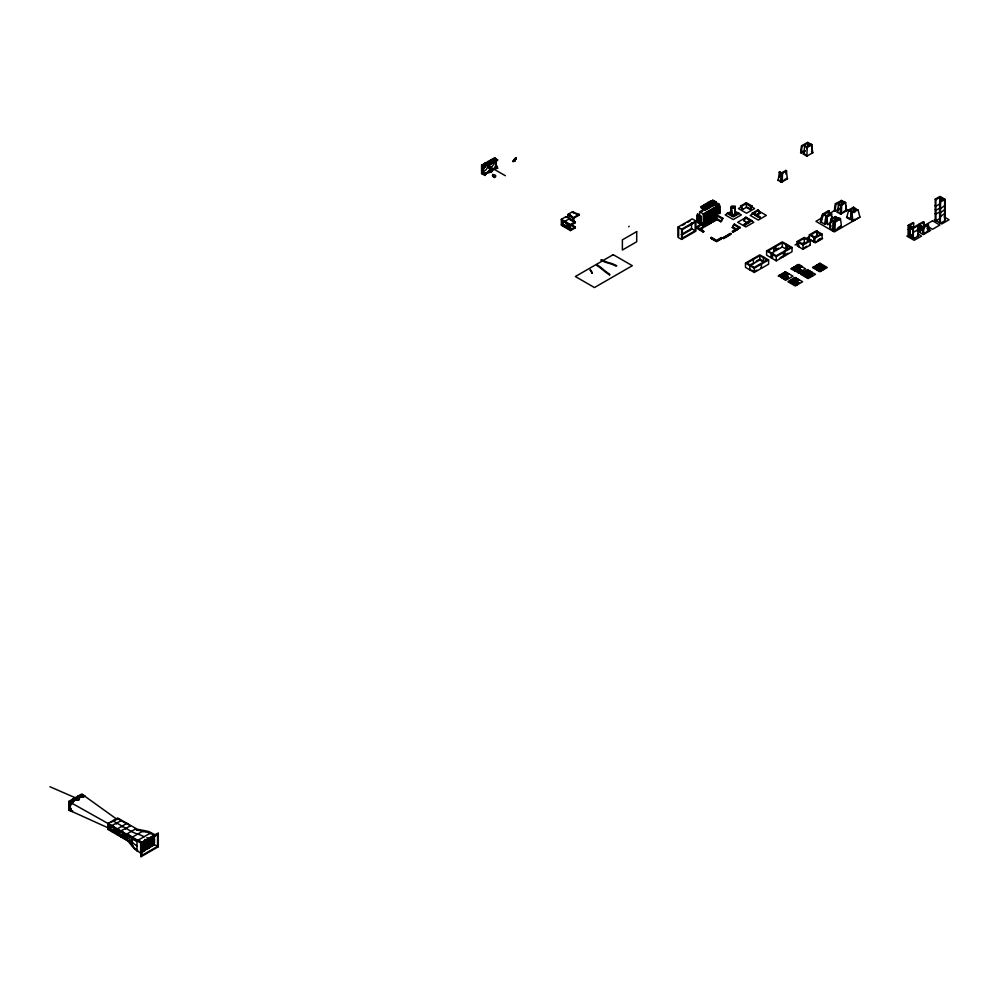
<?xml version="1.0" encoding="UTF-8"?>
<svg xmlns="http://www.w3.org/2000/svg" width="999" height="999" viewBox="0 0 999 999"><rect width="100%" height="100%" fill="white"/><g stroke="black" fill="none" stroke-linecap="round" stroke-linejoin="round"><path stroke-width="1.5" d="M108.566 824.312L108.804 823.663M117.745 829.607L118.119 828.97M121.204 831.393L121.091 830.731M495.367 161.388L495.367 164.623M565.222 221.865L566.071 221.503L565.109 221.204M572.914 220.292L573.826 221.353L573.826 218.169L579.058 215.147L579.058 214.31A40.672 23.489 60 0 1 572.627 211.651L567.857 214.41L567.857 217.382A25.637 14.81 0 0 1 571.653 220.192L571.603 220.167M570.916 225.15L572.015 224.088M572.627 212.5L572.627 211.651M573.089 221.778L573.039 217.67L573.826 218.169M570.154 214.872L573.513 217.819M628.721 226.81L629.17 226.261M141.396 843.156C142.745 841.008 140.659 852.159 141.758 855.469L157.542 846.353L157.542 834.49A10.415 8.504 -60 0 1 154.246 835.988L141.396 843.381L141.721 842.744M778.296 276.174L785.639 271.928L792.981 276.174L785.639 280.407C776.885 273.788 776.136 275.811 783.353 277.272M781.805 174.738L781.805 174.076M807.142 148.839L806.855 156.156L803.358 154.146A25.637 14.81 -60 0 0 804.557 146.041L805.294 145.617L807.142 147.315M487.562 166.246C488.886 170.841 496.803 170.042 497.002 167.208C495.242 159.84 496.74 170.367 490.871 170.492M781.78 176.998L781.78 173.614L779.22 172.128A25.637 14.81 -60 0 1 778.021 180.232L781.505 182.243L787.474 178.809A40.672 23.489 60 0 1 786.563 170.854L785.826 170.429L781.78 172.765L779.22 172.128M840.933 208.903L840.933 205.507L838.361 204.033A25.637 14.81 -60 0 1 837.174 212.138L840.659 214.148L846.628 210.702A40.672 23.489 60 0 1 845.703 202.76L844.967 202.335L840.933 204.67L838.361 204.033M116.059 823.601L116.433 822.826M483.004 170.954L484.665 166.259L482.929 170.217L483.628 172.877L485.989 173.264L485.089 175.412L481.593 173.726L481.593 165.247L494.455 157.83L496.278 158.891L495.741 161.938M485.989 164.897C482.08 170.829 488.299 160.876 490.184 164.273C490.646 163.324 488.861 165.472 489.735 168.506M834.777 216.883L834.764 219.218M837.424 220.217A25.637 14.81 -60 0 1 837.349 218.369L835.514 217.307L835.526 220.742M835.501 217.07L838.074 217.944A25.637 14.81 -60 0 0 838.111 219.181M781.555 181.319L781.792 176.299M840.933 208.054L840.821 211.8M840.858 211.089L840.659 214.148M496.053 161.651L495.879 163.973L496.853 160.24L494.63 160.227L497.602 159.99L495.367 158.366L482.517 165.784L481.593 165.247L483.429 166.309L496.278 158.891M495.741 162.825L496.178 160.914A3.896 2.248 -60 0 0 495.791 160.539M781.618 179.857L781.668 179.096M840.771 212.6L841.395 213.724M853.758 211.763L853.758 211.763A40.672 23.489 60 0 0 854.207 207.63L853.471 207.205L848.7 209.952L846.915 216.895M850.137 210.577L854.207 207.63M489.747 168.519C491.67 172.015 479.795 174.588 491.458 171.853L493.394 169.043L492.769 169.393M513.136 161.513L514.947 160.477C514.597 157.255 517.882 156.768 514.947 160.477L513.111 161.576L515.059 158.529M782.242 181.818L782.517 173.189M841.458 212.924L841.67 205.082M781.505 182.243L781.568 181.468M834.402 222.889L834.19 230.744L841.345 226.598A52.885 30.569 59.9 0 0 840.421 218.656L839.684 218.232L834.465 221.254L831.605 219.68A27.585 15.909 -60.1 0 0 831.068 222.452M835.201 221.678L834.927 230.319M826.448 217.145A27.585 15.909 -60.1 0 0 825.599 223.851L824.874 224.275L820.466 221.741L821.116 217.969L822.577 214.161L828.533 210.714L829.257 211.139A52.885 30.569 59.9 0 0 828.833 213.336M834.402 222.877L840.421 218.656M70.692 804.432C70.617 803.508 69.455 809.165 71.516 810.676M489.96 164.585L487.562 165.859M113.936 820.666L116.833 819.242L82.517 794.555L69.668 801.972L69.668 810.451L108.766 828.146L112.8 825.811M561.713 219.88L561.987 219.405M568.256 215.147L568.194 215.185A22.627 4.071 20.6 0 1 573.339 218.669M568.394 214.71L573.039 217.894L579.058 214.31M838.685 208.229A25.637 14.81 -60 0 1 838.423 209.615L838.548 209.528M921.528 228.908L922.414 228.222M116.346 823.513L117.033 823.114M117.208 823.351L116.346 823.738M786.138 174.251L786.088 174.301A40.672 23.489 60 0 1 785.826 170.429M923.576 226.773L923.613 223.501M927.621 231.144L928.108 230.544M936.063 214.248L935.039 213.661M939.884 203.621L940.521 203.933M939.897 211.538L940.496 211.913M940.459 208.616L944.629 205.644M940.471 207.979L935.963 210.177L935.226 209.753M940.459 217.582L940.359 197.54M513.161 161.463L514.947 160.477L515.222 158.391M70.929 809.602L70.654 808.915L68.744 809.927L68.744 801.448L81.606 794.03L83.429 795.092L83.429 797.227L83.379 795.179L70.579 802.509L68.744 801.448M483.878 173.614L485.089 175.412M821.315 220.067L821.678 218.182M494.642 160.227L492.12 161.426L490.771 163.848L489.248 164.186L490.696 163.099L490.609 163.936L489.011 164.073M483.916 173.676L484.365 174.475L484.665 173.426L484.453 174.6L484.94 173.451L484.64 174.862L485.089 173.451L484.727 174.987L485.239 173.439L484.827 175.1L485.389 173.426L484.915 175.225L485.689 173.351L485.052 175.374L485.851 173.302L485.427 174.55M490.322 170.067L489.248 170.205L490.534 170.479L490.696 169.618L490.609 170.629L490.871 169.668L490.696 170.754L488.848 170.841L490.609 170.629L490.422 169.468L490.534 170.479L489.011 170.592C492.844 170.504 490.846 173.439 487.437 172.39L489.635 172.128M484.128 167.582L484.665 166.259M490.959 162.725L490.696 163.886L488.623 163.973L490.946 163.774L491.096 162.55L490.771 163.848L488.848 164.011L490.609 163.936L490.871 162.849L490.696 163.886L488.761 163.986L491.308 163.686L491.958 161.576L491.358 163.686L487.437 164.086M513.224 161.314L514.947 160.477L515.372 158.242M488.349 163.948L490.946 163.774L491.221 162.362L490.859 163.811L488.486 163.948L491.033 163.749L491.658 161.875L491.208 163.699L487.749 163.998L491.358 163.686C495.841 161.264 488.411 158.217 492.744 160.939M568.044 225.424L569.08 225.786M484.94 165.909L484.64 167.32L485.851 165.01L485.427 166.284M491.208 163.699L487.912 163.973L491.308 163.686L491.808 161.713L491.308 163.686L488.049 163.961L491.121 163.724L491.371 162.2L490.946 163.774M491.033 171.291L491.371 169.743L490.946 171.154L488.349 171.491L491.033 171.291L491.508 169.743L491.121 171.416L488.199 171.653L491.121 171.416L491.658 169.73L491.208 171.541L487.912 171.965L491.308 171.666L491.958 169.68L491.358 171.741L487.599 172.253L491.433 171.828L492.27 169.593L491.858 170.841M804.757 150.936A25.637 14.81 -60 0 1 804.607 151.623L803.358 154.146M838.261 210.314L838.461 209.565M491.121 163.724L491.508 162.025L491.033 163.749L488.199 163.936M495.816 163.636L496.278 167.37L497.627 168.182L493.868 168.681L496.053 168.419M488.986 166.433C490.084 168.094 489.635 170.317 490.309 170.03M513.311 161.101L514.947 160.477L515.534 158.104M78.659 798.226L78.359 799.899L75.2 800.149L78.459 799.887L78.958 797.914L80.857 796.628L84.778 796.191L81.169 796.528M846.902 216.908L846.59 217.532L850.074 219.543L851.323 217.02A25.637 14.81 -60 0 0 851.697 214.96M74.9 800.199L78.459 799.887L79.108 797.764L78.459 799.887L74.463 800.324L72.24 801.935M78.272 799.924L78.809 798.076L78.359 799.899L74.75 800.236M513.399 160.901L514.947 160.477L515.684 157.979M112.837 821.69L112.949 820.816L131.306 831.405A40.672 23.489 60 0 0 137.725 834.065A52.885 30.532 60 0 1 144.143 836.712M911.762 229.083L912 229.42M79.895 797.14L78.059 796.078L80.207 796.952L78.609 799.862L79.271 797.627L78.509 799.874L75.35 800.137M491.433 171.828L492.12 169.643L491.358 171.741L487.749 172.115L491.308 171.666L491.808 169.718L491.208 171.541L488.049 171.816M495.879 163.973L495.816 163.674M72.577 802.484L73.002 801.198L71.978 803.458L73.789 800.661L71.666 799.762L74.126 800.461L73.501 800.823M79.008 798.775L79.421 797.489L78.584 799.874M491.858 162.575L492.27 161.301L491.433 163.674L487.599 164.036M822.239 216.271L822.714 215.022M494.58 177.472C498.751 175.1 490.659 173.089 492.757 176.411L494.58 177.472L493.194 175.362A5.332 3.084 60 0 1 492.757 174.251M141.309 844.967C141.408 845.841 142.557 845.079 141.309 846.278M142.058 845.416L142.557 843.755M141.97 844.58L143.207 843.381M141.396 848.875L142.22 847.239M141.309 847.602L142.295 847.052L141.646 848.064M142.994 844.48L142.382 845.004M142.382 847.639L141.309 850.236M141.97 847.214L143.219 846.016M141.646 846.752L143.619 844.292M143.694 843.755L142.957 844.667L144.268 843.281M141.396 851.061L141.97 849.849M142.058 849.812L141.721 851.535M142.295 848.913L143.219 847.327M142.957 845.991L144.031 845.591L143.282 846.465M142.382 850.274L142.707 848.95M142.295 847.689L144.281 845.916M144.605 843.069L145.842 842.194M143.332 848.9L142.295 850.324M142.957 848.626L144.343 847.339M143.357 847.589L145.355 845.266L146.653 841.395M144.343 845.042L144.967 844.654M144.93 843.531L146.179 842.319M145.679 843.106C147.04 838.923 147.053 846.29 143.981 846.915M143.619 848.925L144.281 848.551M146.578 841.82L147.64 840.159M146.903 841.757L147.652 841.52L146.653 843.044M145.017 846.116L144.68 847.801M144.281 847.864L145.267 847.314M145.916 844.842L146.503 844.118M146.578 844.455L147.165 843.73M147.652 841.957L147.24 842.856M144.356 849.974L145.355 850.099L145.854 848.788M144.93 848.8L147.49 845.516M146.503 845.766L147.278 843.98L148.152 844.155M148.589 840.584L147.565 841.37M145.679 849.687L146.329 848.825M146.254 847.939L147.24 847.489M148.476 841.995L149.301 841.233L148.626 841.907M145.267 849.275L146.503 848.064M148.314 844.217L149.613 842.969M154.408 839.884L150.524 837.786L150.787 838.685L149.213 840.396L150.2 839.859M146.341 849.312L148.926 845.004M147.902 843.793L151.111 838.81M147.165 846.365L147.328 848.963L149.625 845.616M150.462 840.858L151.773 838.436M145.205 847.14L147.989 848.576L149.288 846.453M149.575 843.306L151.186 842.582M149.55 843.506L150.574 842.082L150.787 843.618M150.861 840.109L153.259 837.637L152.51 838.498M149.301 846.94C151.336 844.942 151.199 848.738 147.84 845.616M149.638 846.091L150.624 844.867M150.861 841.433C150.812 842.194 152.335 841.682 150.861 842.744M151.523 840.946L151.923 840.009M149.301 847.814C152.472 842.719 148.177 850.037 148.814 847.389M151.611 842.319L150.936 843.868M152.547 838.311L153.584 838.099L152.597 839.335M152.11 841.882L152.547 840.946M152.248 840.471L153.172 840.122M153.496 837.949L154.57 836.875L153.571 837.075M151.274 846.677C152.922 846.702 152.76 841.608 154.083 839.085M151.885 845.279L151.448 845.866M154.158 840.209L153.209 841.583L153.534 841.033M152.51 843.768L154.408 842.519M152.51 845.092L154.408 843.843M697.577 214.198C696.103 215.197 701.598 217.919 700.911 216.109M700.848 217.682L697.177 215.559L697.564 214.96M700.848 218.456L697.177 216.333L697.564 215.734M700.848 219.231L697.177 217.108L697.564 216.496M697.265 218.619C705.731 222.29 697.265 219.48 697.364 216.995M701.473 208.479L701.922 207.917M700.911 221.328L697.177 218.656L697.364 217.77M702.309 206.194L707.742 208.341L703.084 205.744L703.658 205.045L707.329 207.168L706.568 207.505M701.061 221.716L697.177 219.43L697.364 218.544M700.761 222.964C701.897 221.079 696.353 221.366 697.364 219.318M701.048 223.764L697.177 220.979L697.364 220.092M697.364 221.641C702.472 226.623 701.86 224.325 697.364 220.866M703.796 207.13L704.058 206.219L704.058 206.968M702.309 211.438L702.896 210.739M704.832 206.518L704.819 205.782M697.564 215.06L701.048 216.808L697.427 214.098M705.794 205.582L706.568 205.132M705.007 208.516L704.245 208.841M697.564 218.144L700.761 220.042L700.911 219.181M704.819 210.389L705.406 209.678L705.269 210.327M700.761 220.816L701.048 219.892M706.168 207.842L705.594 208.541L702.047 206.356M712.399 205.644C713.461 209.241 701.098 197.078 713.149 205.22M700.761 221.591L701.048 220.667M700.848 222.327L701.048 221.441M700.561 224.363L701.335 224.013M704.258 215.235L704.969 213.749M713.411 205.02C715.359 208.391 702.834 197.59 713.149 203.808L712.387 204.146M703.958 215.884L704.108 214.261M709.327 202.148C710.764 201.149 716.295 206.131 714.273 204.52M703.958 217.258L704.22 215.597L703.958 216.658M704.382 216.021L704.832 215.285M707.292 208.554L707.342 209.315L707.592 208.379M705.594 225.312L701.723 223.689L702.497 223.339M704.682 215.846L703.958 218.194M704.382 215.846L704.682 215.072M704.969 214.523L706.131 213.074M708.491 206.493L707.916 207.193L704.382 205.007M710.451 201.486L715.471 203.871M704.969 215.297L705.406 214.285M710.639 201.111L709.877 201.448L714.722 204.308M704.382 217.57L704.682 216.621M704.382 218.931L705.007 219.143C703.446 221.478 704.782 216.034 703.958 218.968M703.958 217.432L705.007 216.833L704.382 216.621M704.969 216.071L707.292 212.412M707.167 213.162L706.181 214.61M708.903 207.667C707.829 210.04 710.127 205.569 705.232 205.544M711.226 202.435L710.651 203.159L711.226 202.535M703.958 219.743L705.007 218.381L704.382 218.331M716.171 203.858C711.413 201.885 709.065 198.689 715.471 202.46L714.909 203.159L711.363 200.974M704.432 219.867L703.958 220.517M704.969 217.62L705.956 215.747L704.969 216.845M705.556 216.121L706.755 214.66L705.556 214.573M711.663 200.799L715.296 202.46L714.859 202.997M706.131 215.996L707.017 213.724M703.958 221.291L704.682 218.931M704.969 218.381L707.142 214.435M711.8 201.748L711.812 202.485M703.958 222.065L704.233 221.141M704.969 219.156L706.181 216.933M707.292 213.174L708.491 211.751M710.826 205.157L710.064 205.482M712.774 200.137L716.458 202.26L712.524 200.3M704.382 221.428L707.142 218.306L707.142 215.21M707.142 215.984L706.568 216.708M704.108 221.204L703.958 222.665M704.832 221.466L704.233 222.59M707.142 216.758L705.556 218.269M707.292 213.948L707.729 212.949M704.832 222.24L704.682 219.705M704.969 219.93L706.43 217.545M706.568 218.257L707.142 217.532M706.718 215.272L709.34 211.438M708.903 211.413L707.879 213.062M710.639 207.03C711.55 206.943 710.938 206.993 707.554 204.196M704.969 221.478L706.568 219.792L706.43 218.319M710.789 212.537L709.04 212.562L707.292 216.271M711.987 204.483L711.413 205.182L707.866 202.997M705.856 220.579L704.432 222.19M705.981 220.517L705.956 219.618L705.007 219.917M705.394 221.915L706.568 221.241M708.179 218.294L706.131 219.855M708.328 214.81L707.292 215.497M709.34 213.923L708.453 215.422L708.915 213.324L711.201 211.576L710.202 213.262M706.568 219.792L706.181 221.566M707.017 219.143L706.131 220.629M707.167 218.581L705.956 218.843L705.981 219.743M707.592 217.47L707.704 216.671L707.292 217.819M706.568 217.482L709.477 213.873C712.562 210.926 710.064 209.765 709.665 212.6M706.718 220.854L707.017 219.905M707.017 219.743L710.639 215.509L711.088 213.311M707.879 217.095L709.04 215.472M707.292 218.594L710.639 214.748M709.04 214.872L709.477 213.873M712.961 205.682L713.561 204.97M707.292 220.13L708.865 217.545L708.453 218.519M709.04 215.647L711.675 212.587M710.614 212.287L709.627 214.748M710.202 201.648L713.698 203.671L714.135 203.134M708.179 219.243L706.755 220.841M708.179 219.068L708.303 218.406M711.213 211.701L712.399 210.527M711.675 210.09L711.363 210.439M714.31 203.134L713.561 203.571M710.789 217.17C712.275 213.574 708.628 219.955 707.916 220.18L707.729 220.567M708.89 217.682L708.915 217.183M709.04 216.421L709.477 215.409M710.651 213.474L709.627 214.148M711.213 212.475L711.088 211.763M708.303 219.955L708.453 219.293M713.411 209.64C712.287 210.702 712.986 208.641 711.363 211.988M704.145 223.739L706.755 224.638M709.04 217.969L709.927 216.296M708.89 219.905L709.34 218.569M710.501 214.797L710.202 217.12M711.363 212.762L712.836 210.364M712.25 211.688L712.574 211.301M711.95 211.264L712.574 210.527M713.561 208.729L713.111 210.414M711.213 216.333L709.665 219.555M711.363 213.536L711.8 212.525M711.363 214.31L712.961 212.625L713.548 209.59M712.836 211.139L712.574 212.849M710.639 217.832L710.501 217.12M710.651 218.107L710.052 219.231M711.363 215.072L714.11 211.051L713.698 212.188M713.698 209.103L714.273 208.379M716.333 203.759L716.171 205.394M711.238 217.382L710.789 218.719M711.363 215.846L712.961 213.399M714.859 210.577L715.296 207.717L713.698 210.639M709.09 223.301L705.306 221.728M711.363 216.621L712.399 215.172M711.201 218.531C711.525 217.008 711.001 219.58 710.052 218.556M713.411 211.963L713.548 213.449L712.537 214.236M711.363 217.395L713.548 213.449M713.698 211.413L714.859 209.802M714.71 210.464L714.585 209.753M714.273 209.915L714.909 209.191L714.273 208.978M713.411 215.06L712 218.207M712.537 215.185L712.986 214.448M709.964 223.077L710.826 222.677L708.328 221.328M713.698 212.962L715.272 210.377L714.273 211.463M715.272 209.603L714.273 211.288M714.859 209.028L716.458 207.517L715.446 210.027M713.548 215.772L712.961 217.258L713.548 214.223M713.698 213.736L715.272 211.151L714.585 213.436M715.446 209.253L715.871 208.242M713.698 214.51L714.585 212.837M707.629 220.379L711.413 221.953M713.561 216.82L711.413 218.157M716.77 212.962L714.123 215.821L713.998 215.11M713.698 215.285L714.322 214.548L713.698 214.335M714.735 213.823L713.161 215.222M714.622 212.725L716.857 210.777M716.47 209.34L715.871 209.79M713.548 217.208L714.685 215.734L714.71 216.546M715.272 212.7L714.909 214.598M714.909 213.823L716.857 211.551M715.446 211.563L716.857 210.002M716.47 210.115L715.446 210.789M715.159 214.435L713.698 216.82M714.322 214.548L715.746 212.937M715.746 212.762L715.871 212.1M716.32 211.276L716.445 210.627M715.746 214.485L714.859 216.159L715.896 215.472M716.857 212.325L715.159 215.035L715.484 216.196M713.736 220.604L711.126 219.705M716.32 214.36L716.42 213.586L715.446 215.26M716.857 213.099L716.021 213.936M716.47 214.748L715.871 215.871M719.517 206.531L719.43 205.707M712.287 219.043L714.71 220.442L715.484 219.992L713.036 218.569M711.213 218.319L714.909 219.942M719.517 208.853L719.43 206.481M719.517 209.628L719.43 208.803M714.148 217.969C719.168 219.605 714.385 220.304 712.287 217.695M719.517 210.302L719.917 209.778L717.494 208.292M719.517 210.402L719.43 209.578M719.517 211.176L719.43 210.352M719.517 211.95L719.917 211.326L717.494 209.84M719.517 212.612L719.917 212.1L716.645 210.127M791.383 268.544L795.504 270.604L794.879 270.554M792.544 267.869L795.803 270.329M796.49 265.784L800.162 267.907L799.387 268.356L795.716 266.233L796.29 265.509L799.837 267.695M799.387 268.256L796.041 265.846M798.813 264.448L802.484 266.571L801.71 267.02L798.039 264.897L798.813 264.548M797.514 269.043L793.581 267.083L797.252 269.206M798.988 272.889L790.946 268.868L798.288 264.623L805.631 268.868L798.288 273.102M801.722 271.603L797.639 269.43L801.31 271.553M801.223 274.213C801.86 271.054 805.981 278.421 805.032 275.462M801.098 274.275L801.498 273.301M802.384 273.551L802.659 272.627L806.518 275.012M803.558 272.877C802.709 270.766 808.403 273.564 807.092 275.062M804.008 272.215L803.421 272.939M804.982 271.278C802.859 272.764 808.84 270.766 808.653 274.163M804.395 271.99L805.019 271.428M805.881 271.528C806.131 268.381 810.351 275.549 809.677 272.777M804.582 276.124L805.169 275.424M807.492 270.192C804.757 270.916 811.737 269.842 810.976 272.814M807.042 270.854L807.342 270.08M806.33 274.75L805.931 275.724M807.479 274.837L807.354 274.126M808.666 273.401L808.266 274.388M811.038 272.602L810.389 272.764L810.988 272.065M810.389 272.764L810.851 272.103M814.684 266.745L818.368 268.856M815.858 266.071L819.53 268.194M817.207 269.53L813.71 266.933L812.949 267.37L816.633 269.493M819.392 268.082L816.033 265.697M820.703 267.045L821.103 268.094M821.727 266.733L818.368 264.348M72.24 811.613L72.577 810.751M513.611 160.502L514.947 160.477L516.033 157.73L514.947 160.477L513.498 160.689M70.729 804.382L70.142 807.105M489.747 169.193L490.184 169.78L489.96 169.068M513.723 160.302L514.947 160.477L516.183 157.642M935.851 214.061L940.022 211.788M823.001 214.373L823.301 213.736M823.738 214.785L829.257 211.139M935.838 213.399L935.851 214.136M495.754 163.174L495.754 162.637M811.712 150.499L811.75 150.325A40.672 23.489 60 0 0 812.087 152.298L812.811 152.722L806.855 156.156M810.951 272.652L811.75 272.14L811.2 272.952M811.75 272.14L812.624 275.849L812.125 275.137M812.761 275.374L811.812 275.549M570.854 224.35L575.312 226.973L575.312 227.822L570.541 230.582L561.363 225.275L561.363 219.343L566.146 216.596L575.312 221.89L575.312 222.74L571.278 225.062M822.452 266.034L823.513 266.109C826.86 265.771 822.552 273.314 823.251 265.746L819.53 263.574L818.768 264.011L822.452 266.134M805.157 275.886L805.032 276.598M806.193 277.272C806.156 273.851 811.875 275.874 809.852 274.388M806.618 277.335L806.318 276.561M808.503 273.976L809.09 274.7L808.216 274.226M808.965 274.638L808.516 273.451M807.354 277.947L807.492 277.235M807.741 278.172L807.367 277.198L811.425 275.299L811.288 275.986M810.127 275.312L809.827 274.538M811.425 275.299L811.413 276.049M819.068 270.979L822.564 268.956M819.23 270.891C823.875 269.755 826.797 267.545 818.443 270.442M817.969 270.342L821.915 268.294M821.902 268.556L822.876 268.756M811.363 145.267A27.585 15.909 -60.1 0 0 811.013 144.281L810.289 144.705C805.781 141.808 808.079 142.645 801.573 145.717A52.885 30.569 59.9 0 0 800.649 152.597L801.385 153.022L805.231 150.799M836.338 204.121L835.376 203.696A52.885 30.569 59.9 0 0 834.465 210.589L835.189 211.014L839.048 208.779M841.47 200.724L835.376 203.696M115.297 829.482L115.747 829.545M114.997 830.331L116.034 829.907L115.472 830.231M115.884 830.019L115.409 829.782M124.326 835.314L125.1 835.139M124.538 834.989L124.85 834.989M568.194 225.25L569.118 225.362M568.493 225.724L569.08 225.612M831.73 214.548L831.692 213.911L827.06 216.621A40.672 23.489 60 0 0 827.846 224.613L830.456 223.102M845.641 210.314L846.628 210.702M850.174 209.952L852.01 211.014L851.423 211.463M912.836 227.635L913.76 227.61M936.088 199.625L939.997 197.24L939.997 218.431L935.963 220.767L935.226 220.342L935.226 199.151L939.997 196.391L945.141 199.363L945.141 220.554L940.359 223.314L939.634 222.889L939.634 201.698L943.668 199.363M940.509 197.053L939.672 196.94M913.086 238.336L914.535 237.799M941.233 201.311L940.996 198.576L940.708 201.386M923.413 226.81L924.787 226.261M943.993 199.238L943.306 200.212L940.359 198.514L940.359 223.314M141.309 848.913L142.058 848.051M142.632 848.163L143.694 846.403M144.53 848.226L144.693 846.528L143.943 847.402M145.267 846.64L146.329 844.879M147.977 843.268L146.254 846.727M148.814 843.443L147.989 846.39M149.301 843.868L148.639 844.692M151.274 842.731L150.624 844.43L150.125 843.993M152.585 842.257L153.584 842.057L154.083 840.396M779.957 275.137L784.14 276.81L783.353 277.497M782.454 273.689L785.963 275.886L787.025 274.925M787.2 275L783.703 273.152L784.427 272.402M785.726 275.849C779.232 270.342 781.842 277.397 785.888 275.799M787.761 274.5L787.362 275.175M788.199 274.475L788.873 274.088L785.202 271.965M792.969 282.879C790.871 279.445 785.301 281.368 793.056 282.929M790.609 280.319C788.174 280.731 793.968 284.191 793.893 282.417M791.42 280.195L790.621 280.657M792.232 279.72C790.309 279.408 800.399 285.264 790.746 280.482M797.339 280.632C792.881 275.637 789.997 281.381 796.29 280.956M794.63 278.147L793.943 278.396L797.602 280.657M141.633 844.118L143.956 841.732L143.357 842.319M144.643 840.334L144.967 839.485M145.629 839.547L144.967 839.934M150.237 833.815L150.899 833.428M142.882 842.906L142.295 843.643L142.695 842.694M143.369 843.331L144.018 841.595M145.679 840.471L143.282 843.818M143.369 843.78L144.206 842.494M145.017 840.946L144.356 841.233M145.592 840.521L143.619 844.979M141.97 845.266L142.22 844.605M144.93 841.583L145.192 840.921M143.868 842.994L144.693 843.019L144.605 841.745M145.355 842.632L146.341 840.971M146.99 839.709L146.578 841.283M146.903 840.434L147.315 839.697L146.666 841.433M141.733 846.702L141.571 846.303M142.058 847.177L142.22 845.928M145.916 841.67L145.916 840.983M142.695 843.668L142.295 846.278L143.369 846.415M143.706 845.566L144.018 844.23M143.981 844.28L144.855 843.081M147.989 839.797L147.24 840.221M148.227 838.998L148.976 838.561M147.315 840.034L148.589 838.973M143.544 847.801L142.707 847.964L142.707 846.303M144.031 845.591L144.343 844.692M144.605 845.067L144.855 844.405M144.53 843.93L145.355 843.518M148.314 839.822L147.565 840.696M148.551 839.46L149.301 838.598M141.683 848.9L142.382 848.526M146.978 841.857L146.503 843.131M147.652 841.52L147.964 840.634M149.288 839.872L148.551 840.783L150.936 838.261M154.246 842.207L154.57 840.821L150.574 838.673L149.7 839.572L149.962 838.648M146.341 844.043L146.666 843.193M150.25 839.572L150.624 838.273L154.246 840.346L154.57 839.51L153.496 839.909M141.97 849.212L141.97 848.538M148.888 840.609L148.963 839.397M153.097 837.674L152.173 836.712L150.861 838.785M151.349 837.462L152.01 837.249M142.632 848.838L142.882 848.176M148.302 841.096L147.315 842.669M151.523 837.774L151.773 837.112M143.706 848.201L144.281 847.327M146.254 844.093L147.315 842.332M151.611 837.924L151.86 837.337M152.547 836.7L151.923 837.374M147.328 844.13L147.64 842.794M147.902 842.482L148.814 840.808M149.301 841.233L149.613 840.334M142.957 849.312L143.219 848.651M145.916 845.616L146.179 844.967M149.875 840.696L151.186 839.947M152.098 837.924L151.523 838.311L152.173 837.487M143.294 849.1L144.605 847.015M144.605 848.338L145.854 846.153M148.314 842.457L147.565 843.331M153.584 838.536L153.259 836.75M145.305 846.153L146.341 846.24L146.254 845.404M142.233 851.198L141.646 851.922L143.694 849.038M144.693 848.288L143.706 849.512M148.963 840.721L148.976 843.393L150.624 840.908M153.259 837.637L153.571 836.737M146.915 845.703L147.165 845.054M149.875 842.02L149.875 841.333M150.861 840.796L151.111 840.134M151.274 841.845L152.098 839.247M153.821 837.1L154.083 836.438M142.707 850.261L142.382 851.598L143.357 849.887M144.605 849.013L144.867 848.363M150.537 841.645L150.2 840.484M150.537 840.958L151.274 840.084M143.369 851.235L144.018 849.5M143.868 848.263C145.355 851.872 142.845 850.037 145.355 849.225L145.017 850.074M146.503 846.752C147.115 848.276 148.851 843.069 147.315 845.304M153.821 837.736C154.783 839.023 151.686 840.871 152.76 838.523M153.584 838.099L153.896 837.212M149.301 847.814L148.963 843.356M152.11 840.559L151.611 841.882M148.551 845.416L148.551 844.729M151.523 841.732L151.773 841.071M153.172 839.435L154.57 838.186L153.821 838.423M148.227 846.902L149.95 843.443M152.51 841.133L153.821 839.734M145.929 849.575L146.179 848.913M146.578 848.513L147.165 847.689M149.301 845.629L150.787 843.955L150.125 842.681M146.578 849.187L147.24 848.813M149.962 845.241L150.275 843.918M152.51 841.82L153.172 841.533M150.537 844.917L151.186 843.218M151.848 842.831L152.597 841.97M152.11 843.193L150.861 845.379M153.746 841.583L153.259 844.654M154.246 840.796L153.421 840.783M150.624 845.741L151.124 844.08M151.448 844.892L150.949 846.215L151.124 845.404M153.571 842.007L152.585 843.581M152.772 843.793L151.848 845.466L152.185 843.306M153.834 843.006L154.57 842.145L153.571 842.344M152.185 845.304L152.435 844.642M152.51 845.766L152.772 845.117M154.246 843.431L153.584 845.129L154.246 844.754L154.158 835.913M153.172 845.391L154.083 844.355M154.246 844.742L152.922 845.504M154.158 843.481L153.834 844.33M704.819 214.236L704.382 215.072M707.142 212.899L707.592 212.238M704.819 217.332L704.819 218.107L704.682 217.395M709.477 211.551L710.826 211.925M707.729 214.485L708.453 214.048L707.729 213.711M708.291 214.41L708.89 214.585M709.477 213.099L709.04 213.936M705.556 219.043L706.181 218.481M707.292 216.87L707.916 216.308M708.291 215.185L707.292 216.096M708.216 216.034L707.879 216.92M710.826 213.474L711.363 213.361M713.698 209.703L714.322 209.141M707.742 217.857L707.916 218.631M711.201 213.112L711.201 212.337M707.142 219.081L707.879 219.243M710.252 215.734L709.627 215.522M713.548 211.126L714.322 210.677M707.142 219.855L707.342 220.891M711.8 214.073L712.574 214.398M715.871 209.016L716.857 208.454L716.021 208.529M713.461 212.625L712.836 212.687M714.322 212.225L714.585 211.288M709.34 217.02L710.826 217.332M711.8 215.622L712.836 215.609M713.411 214.285L713.111 215.235L712.387 214.897M705.394 225.712L701.897 223.689M711.95 217.27L713.161 217.532M719.43 208.029L716.333 206.081L719.667 208.366M712.387 217.882L712.25 217.27M714.735 215.372L714.273 215.934M715.296 214.373L715.746 213.711M708.89 223.701L705.394 221.678M716.857 214.623L716.608 215.359M719.43 211.9L719.705 212.987M711.126 222.402L707.717 220.329M713.548 221.004L711.213 219.655M781.942 278.072C784.64 277.297 773.151 272.665 783.191 277.31M801.71 266.92L798.213 264.897M799.862 272.665L796.453 270.592L796.902 270.03M803.321 272.715L803.858 272.103M805.644 271.366L806.181 270.754M83.716 796.678L81.781 796.428L84.465 796.228L81.631 796.44L84.553 796.215L81.331 796.49M126.024 839.222L126.024 834.465L126.024 839.222L117.358 834.215L119.243 833.603M496.003 164.398L496.041 161.626M486.001 164.872C488.536 163.774 480.956 162.412 486.613 164.485A3.447 1.961 59.3 0 1 485.502 164.735L485.339 164.685A3.447 1.998 60 0 0 485.989 164.748M83.916 796.503L82.33 796.478M80.207 796.952L80.095 797.04A3.447 1.961 59.3 0 1 79.708 797.214M71.254 803.808L71.878 803.483M489.86 162.6L489.86 164.76L488.986 165.235M568.568 225.874L568.968 226.061M781.53 173.039L782.08 173.052M827.035 216.733L822.577 214.161M837.237 218.306L838.074 217.944M940.321 202.035L945.141 199.363M923.9 226.711L923.725 223.039L923.738 226.686M496.266 160.889L496.228 160.027M484.815 163.399L486.351 164.623L484.49 163.586M491.233 159.69L493.394 160.564L496.053 160.152M482.055 169.231A3.896 2.248 -60 0 0 484.328 171.041L485.052 170.667A3.896 2.248 -60 0 0 487.549 166.333L487.549 165.772A3.896 2.248 -60 0 0 485.526 164.148L485.402 163.049M71.965 799.6L73.476 800.848L71.641 799.787M78.384 795.891L80.544 796.752L83.204 796.353M497.002 160.152L495.179 160.277M807.604 143.194L802.259 146.041A52.885 30.569 59.9 0 0 801.385 153.022M800.649 152.597L803.034 151.224M811.475 151.423L812.212 150.999A27.585 15.909 -60.1 0 0 811.65 146.329M845.179 203.259A27.585 15.909 -60.1 0 0 844.829 202.26L844.093 202.685L841.333 201.099L836.088 204.133A52.885 30.569 59.9 0 0 835.189 211.014M824.038 214.161L826.797 215.747L826.061 216.171A27.585 15.909 -60.1 0 0 824.874 224.275M820.466 221.741L821.19 221.316M834.19 230.744L829.782 228.197A27.585 15.909 -60.1 0 1 830.968 220.092L831.705 219.668M854.644 212.487A27.585 15.909 -60.1 0 0 853.608 208.179L854.332 207.767L858.129 210.327M858.129 210.339L859.939 217.033L852.796 221.166L852.06 220.742A52.885 30.569 59.9 0 0 851.136 212.799L856.368 209.778L853.608 208.179M857.829 209.778L851.922 213.249M829.782 228.197L830.519 227.772A27.585 15.909 -60.1 0 1 830.669 225.162M838.036 227.66L840.609 226.174L841.345 226.598M852.06 220.742L854.62 219.256M787.724 276.798L783.978 278.883L784.727 279.308L788.398 277.185L787.724 276.573L784.215 278.746M784.739 279.221L788.236 277.185L787.712 276.711M489.86 171.029L486.326 173.127L486.975 172.752M562.762 221.303L570.017 225.162L561.363 219.93L570.204 225.05M568.281 224.463L565.147 225.637L564.86 227.297M561.363 219.343L570.541 224.638L575.312 221.89M563.024 220.717L563.024 224.113L561.363 224.688L570.029 229.695L570.017 228.122M570.204 228.446L562.862 224.201M575.312 226.973L571.278 229.308L562.762 224.263L562.862 220.816M702.347 206.181C702.734 205.569 707.055 211.588 706.58 209.003M704.245 205.07L704.819 204.37L709.652 207.23M807.13 146.678L811.163 144.343A40.672 23.489 60 0 0 811.213 145.629M804.557 146.041L807.13 147.527L811.9 144.768A40.672 23.489 60 0 0 812.811 152.722M699.625 216.146L699.625 211.788L706.143 208.029M708.453 208.479L708.766 207.705M711.95 206.468L712.25 205.694M714.273 205.12L714.585 204.345M716.171 204.021L719.667 206.044M715.871 204.383C713.548 203.646 719.942 202.06 719.667 205.27M677.934 227.123L692.245 218.856L695.916 220.966L695.916 231.144L681.605 239.41L677.934 237.287L677.934 227.123L681.605 229.233L695.916 220.966M682.517 225.299L685.089 223.813M687.662 222.34L690.234 220.854M699.625 211.788L703.296 213.911L717.619 205.644L717.619 215.821L703.296 224.088L700.848 222.665M704.033 214.323L716.882 206.905L716.882 215.397L704.033 222.814L704.382 214.298M704.969 214.348L705.269 213.574M706.131 213.674L706.43 212.899M710.789 210.989L711.226 210.065M705.556 214.398L705.856 213.624M711.363 211.039L711.675 210.265M716.021 208.354L716.32 207.58M700.911 217.47L697.265 215.534M704.382 215.247L705.269 214.947M713.698 209.865L714.909 209.965M714.859 209.203L715.746 208.304M700.761 217.72L701.048 216.808M719.667 206.818L716.246 204.57M705.556 215.172L705.856 214.398M709.04 213.162L709.34 212.387M700.761 218.494L700.911 217.632M716.857 209.228L715.446 210.627M719.667 207.592L717.494 205.981M711.363 212.587L711.675 211.813M697.414 221.029L700.761 223.139L701.048 222.215M716.77 209.865L719.667 212.063M706.131 216.171L707.017 215.272M711.95 212.812L712.961 212.625M697.414 221.803L700.761 223.901M711.95 213.411L712.574 213.624M715.446 211.388L715.746 210.627M719.667 208.966L717.494 207.517M719.667 209.141L716.333 207.018M781.78 173.614L786.563 170.854M697.414 222.402L704.233 226.486L705.007 226.036L701.335 223.913M704.969 218.219L705.269 217.445M713.111 213.511L713.411 212.737M715.446 212.163L715.746 211.388M710.789 215.022L711.363 214.136M716.021 212.213L716.32 211.438M710.789 215.796L711.238 215.072M719.667 210.689L717.494 209.066M707.879 217.695L709.34 217.62M710.202 216.346L710.501 215.572M716.021 212.987L716.32 212.213M704.045 220.479L705.269 219.755M711.675 216.271L710.639 216.284M714.273 215.16L714.585 214.385M681.243 234.54L691.52 228.596L695.179 230.719L695.179 222.228L682.342 229.645L682.342 238.137L695.179 230.719M716.595 213.998L714.435 212.387M714.123 215.821L712.936 216.358M683.141 234.278L690.946 229.77M711.363 218.169L711.675 217.22M731.792 213.349A8.941 5.17 0 0 0 731.231 213.361L731.231 206.593L731.967 206.169A8.941 5.17 0 0 1 735.264 206.381L735.264 213.149L734.54 213.574M697.19 227.322A10.415 8.504 0 0 1 700.149 229.408L703.571 227.435A8.941 5.17 60 0 0 702.097 224.475L697.202 227.297L702.334 230.27A8.941 5.17 -60 0 1 703.808 231.543L703.071 231.968L698.663 229.42A10.415 8.504 0 0 0 695.716 227.322L700.237 224.7M709.09 219.505L709.927 218.619M716.77 215.26L715.746 215.26M778.021 180.232L778.758 179.808M735.264 206.381L734.54 206.805A8.941 5.17 0 0 0 731.231 206.593M705.556 225.324L706.181 225.362L703.671 224.013M711.363 221.965L712 222.003L708.216 219.905M713.698 220.617L714.322 220.667L711.812 219.318M784.128 179.895L786.762 178.371L787.474 178.809M699.712 228.821L702.834 227.01L703.571 227.435M704.07 225.374A8.941 5.17 60 0 1 704.37 226.136L707.891 224.101M714.922 220.042L712.786 221.278A8.941 5.17 60 0 0 711.875 219.268M727.372 213.074L728.109 212.65L733.254 215.609L738.149 212.787L738.885 213.212A8.941 5.17 60 0 0 737.424 214.473L733.254 216.883L728.845 214.348A8.941 5.17 -60 0 0 727.372 213.074L733.254 216.458L738.885 213.212M704.37 226.136L705.094 226.561L710.963 223.164A8.941 5.17 60 0 0 710.064 221.166M709.964 220.379L712.387 221.778L713.161 221.328L710.714 219.917L713.511 221.691L717.057 219.655L720.729 221.766L721.465 221.341A8.941 5.17 -60 0 1 722.939 218.381L717.057 214.985L717.057 219.655M731.917 211.001L725.187 214.885L733.266 219.555L741.333 214.885L734.602 211.001M740.559 206.056L746.303 202.735L752.172 206.131A8.941 5.17 -60 0 0 750.711 209.103L749.974 209.528L746.303 207.405L742.756 209.453L742.02 209.028A8.941 5.17 60 0 0 740.559 206.056L741.283 206.481A8.941 5.17 60 0 1 742.756 209.453M741.283 206.481L746.303 203.584L751.435 206.556L752.172 206.131M741.146 207.018L738.448 208.566L746.528 213.224L754.607 208.566L746.528 203.908M728.845 214.348L729.582 213.923L733.254 216.034L736.688 214.061A8.941 5.17 60 0 1 738.149 212.787M731.231 213.361L731.967 212.937M695.729 227.297L701.598 230.694L702.334 230.27M720.729 221.766A8.941 5.17 -60 0 1 722.202 218.806L722.939 218.381M753.683 213.199L758.828 216.171A8.941 5.17 -60 0 1 760.289 217.445L759.565 217.869L755.157 215.322A10.415 8.504 0 0 0 752.21 213.224L757.854 209.952L758.591 210.377A8.941 5.17 60 0 1 760.064 213.336L756.63 215.322A10.415 8.504 0 0 0 753.683 213.224L758.591 210.377M745.204 217.632L750.336 220.604A10.415 8.504 0 0 0 747.389 222.715L743.731 220.604A8.941 5.17 -60 0 1 745.204 217.632L745.928 217.208L751.81 220.604A10.415 8.504 0 0 0 748.85 222.715M710.714 237.862L711.438 237.437L716.583 240.409L721.49 237.575L722.215 237.999A8.941 5.17 60 0 0 720.754 239.273L716.583 241.683L712.175 239.136A8.941 5.17 -60 0 0 710.714 237.862L716.583 241.258L722.215 237.999M733.728 224.575L734.465 224.151L740.334 227.547A10.415 8.504 0 0 0 737.387 229.645L733.116 232.13L732.392 231.706A8.941 5.17 60 0 1 733.853 230.432L738.873 227.547L733.728 224.575A8.941 5.17 -60 0 0 732.267 227.547L735.938 229.658A10.415 8.504 0 0 1 738.885 227.56M754.245 213.087L750.212 215.409L758.291 220.08L766.358 215.409L758.291 210.752M743.731 220.604L744.467 220.18A8.941 5.17 -60 0 1 745.928 217.208M712.175 239.136L712.911 238.711L716.583 240.834L720.017 238.848A8.941 5.17 60 0 1 721.49 237.575M732.267 227.547L732.991 227.123A8.941 5.17 -60 0 1 734.465 224.151M755.157 215.322L759.327 212.912L760.064 213.336M748.875 222.727L744.592 225.187L743.855 224.763A8.941 5.17 60 0 1 745.329 223.501L750.336 220.604M743.855 224.763L747.402 222.727M752.222 213.199L758.091 216.596L758.828 216.171M732.392 231.706L735.938 229.658M744.592 225.187A8.941 5.17 60 0 1 746.053 223.926L751.81 220.604M733.116 232.13A8.941 5.17 60 0 1 734.59 230.856L740.334 227.547M724.437 236.85L730.306 233.466L731.043 233.891A8.941 5.17 60 0 0 729.57 235.152L723.713 238.549L722.976 238.124A8.941 5.17 60 0 1 724.437 236.85L725.174 237.275L731.043 233.891M722.976 238.124L728.833 234.728A8.941 5.17 60 0 1 730.306 233.466M840.933 205.507L845.703 202.76M828.695 216.446A25.637 14.81 -60 0 1 828.396 212.849L829.133 212.437L831.692 213.911M821.365 218.157L815.958 221.353L834.277 231.93L859.939 217.108M829.47 213.561L834.877 210.352M830.256 214.548L830.231 213.911L826.198 216.246A40.672 23.489 60 0 0 827.11 224.188L827.846 224.613M745.479 263.124L759.789 254.857L768.606 259.952L768.606 264.186L754.282 272.452L745.479 267.37L745.479 263.124L754.282 268.219L768.606 259.952M771.74 257.28L771.016 257.705L766.608 255.157L766.608 250.924L773.775 246.79L774.487 247.203L774.487 251.448L771.927 252.934M775.162 245.991L782.317 241.858L786.712 244.393L786.712 248.639L785.988 249.063L782.304 246.94L775.886 250.649L775.162 250.225L775.162 245.991L775.886 246.403L782.304 242.695L785.988 244.817L786.712 244.393M759.777 255.707L746.927 263.124L754.282 267.37L767.132 259.952L759.777 255.707L759.777 259.94L749.5 265.871M774.487 247.203L768.069 250.911L771.74 253.034L771.852 258.291L776.26 260.839L783.416 256.706L783.416 252.472L782.692 252.048L776.26 255.756L772.589 253.634L771.852 254.058L776.26 256.606L783.416 252.472M837.174 212.138L837.911 211.713M750.249 264.61L753.358 263.649L753.358 259.415L752.634 258.991M756.218 261.164L759.789 259.103L764.185 261.638M775.162 250.225L778.745 248.164M764.185 257.405L763.461 257.829L763.461 262.063L759.777 259.94M766.608 250.924L771.016 253.459L771.74 253.034M843.268 211.788L845.953 210.314A40.672 23.489 60 0 1 845.641 208.916M830.656 225.874L830.681 225.961A40.672 23.489 60 0 1 830.556 226.523L829.819 226.099A40.672 23.489 60 0 0 830.731 219.218L835.514 216.458M786.887 245.367L787.624 244.942L792.032 247.49L792.032 251.723L784.877 255.856L784.14 255.432L784.14 251.199L790.559 247.49L786.887 245.367L786.887 249.6M831.33 222.053A40.672 23.489 60 0 0 831.468 219.643L835.514 217.307M797.14 241.521L804.295 237.387L808.691 239.922L807.966 240.347L804.282 238.224L797.864 241.933L797.14 241.521L797.14 245.754L797.864 246.179L797.864 241.933M814.485 241.209L813.76 241.633L809.352 239.098L809.352 234.865L816.52 230.732L817.232 231.144L817.232 235.377L813.386 237.612M750.611 269.48L749.874 269.905L749.874 265.672M817.232 231.144L810.813 234.852L814.485 236.975M798.638 242.482L799.375 242.058L803.046 244.181L809.477 240.472L810.214 240.896L810.214 245.13L803.046 249.263L798.638 246.716L798.638 242.482L803.046 245.03L810.214 240.896M816.957 236.226L816.957 231.993L817.681 231.568L822.102 234.116L822.102 238.349L814.934 242.482L814.934 238.237L822.102 234.116M771.852 258.291L772.589 257.867L772.589 253.634M795.054 244.942L797.502 243.531M806.967 238.062L809.415 236.651M784.14 251.199L784.877 251.623L792.032 247.49M801.71 243.943L804.282 242.47L804.282 238.224M756.855 270.117L754.282 271.603L751.835 270.192M798.638 246.716L799.375 246.291M814.21 242.058L814.21 237.824L820.629 234.116L816.957 231.993M780.119 257.767L782.692 256.281L783.416 256.706M785.426 254.695L787.999 253.209M804.332 247.677L806.905 246.191M818.056 239.835L820.629 238.349M822.664 238.549L815.321 242.794L807.979 238.549M797.214 269.218L797.839 269.255L794.155 267.133M801.136 266.97L800.549 267.682L797.065 265.072L800.998 267.02M796.865 269.867L796.278 270.592L799.949 272.715C802.209 271.878 796.453 268.793 795.891 270.379L792.419 267.757L796.665 269.93M795.741 270.704L795.204 271.316L795.891 270.916M798.938 272.902L799.562 272.939L795.891 270.816M799.375 268.806L803.059 270.929L802.284 271.378L798.601 269.255L799.387 268.906M801.523 273.439L800.898 274.001M814.734 266.733L817.931 268.918M815.896 266.059L818.955 268.157M816.633 265.622L817.207 264.922L820.878 267.045L816.633 269.393M805.606 276.548L805.019 275.849L808.691 273.726M809.103 273.963L805.044 275.849M940.359 198.514L943.193 200.062M796.852 281.743L793.606 283.541M797.102 281.518C785.389 289.235 805.768 275.749 793.868 284.153M810.264 274.625L806.181 276.511M797.801 282.38L798.313 282.68M822.127 268.319L818.231 270.679L817.657 269.98M822.127 268.419L818.755 270.804M807.155 277.447L811.013 275.062M798.476 282.667L794.13 284.403L798.313 282.492M795.329 284.64C796.478 287.2 799.687 281.056 799.175 283.179M819.979 271.228L823.476 269.206M940.047 203.784L935.963 206.144L935.039 205.607M908.178 229.383L909.752 229.957L917.357 225.15L918.093 225.574L918.093 236.164L913.323 238.923L908.178 235.951L908.178 225.362L912.949 222.602L913.685 223.027L913.685 227.06M912.337 234.403L909.652 235.951L909.652 225.362L913.685 223.027M909.752 227.21C915.359 229.221 910.014 228.709 908.69 225.649L908.69 235.664L912.811 238.037L912.811 228.034L912.811 238.037M920.079 231.581C918.618 216.284 923.438 235.015 918.506 231.006L918.506 224.438L923.276 221.691L924.013 222.115L924.013 227.36M908.178 225.362L913.323 228.334L918.093 225.574M924.013 222.115L919.979 224.438L920.366 231.418M919.018 231.306L919.018 225.324L920.366 226.124M912.611 231.281L913.323 232.355L918.093 229.595L917.357 229.171M913.573 231.231L913.061 231.78M923.65 226.561L927.684 224.226L928.421 224.65L928.421 231.219L923.138 233.679L922.939 227.61L922.651 233.067M908.69 235.664L910.039 235.09L912.949 236.8M922.939 232.904L923.276 227.41L923.138 233.679M918.506 224.438L923.65 227.41L928.421 224.65M926.885 225.712L922.851 228.047L923.438 228.509M918.506 231.006L922.089 228.946M919.979 231.006L924.013 228.684M70.654 810.938L68.744 809.927M128.072 841.183L108.029 829.42L108.029 823.488L117.57 817.981L137.188 829.195L148.376 831.443L154.97 834.702L140.659 842.956L140.659 853.134L134.528 849.038L128.084 841.195M121.204 820.666L111.663 825.586L111.95 826.897L117.17 829.182L117.008 832.666L117.008 829.282L108.179 824.163C128.234 839.697 106.781 817.557 109.565 828.496L108.179 828.92L116.846 833.915L116.846 829.158L116.846 833.915M112.949 825.898L108.916 828.233L116.945 832.879M109.565 828.496L116.546 832.517M115.085 828.695L111.95 829.869L111.663 831.518M120.779 831.98L118.082 833.528L125.999 837.649L119.031 833.616M124.263 833.99L121.129 835.164L120.842 836.812M126.186 834.577L126.186 837.961L126.186 834.577L117.358 829.457C137.412 844.992 115.959 822.851 118.744 833.79M127.26 839.672L126.523 840.097L126.523 834.165L108.029 823.488M151.311 832.579L136.988 840.846L134.99 839.722M131.756 838.348L136.463 841.408L137.188 840.134L136.201 839.572M137.725 850.586L136.988 851.011L136.988 840.846L141.021 843.168L158.279 833.216L158.279 846.777L141.021 856.73A10.415 8.504 -60 0 0 140.684 853.121M141.758 843.593L157.542 834.49M141.746 855.469A10.415 8.504 -60 0 0 141.408 851.847L154.246 844.442L158.279 846.777M140.659 853.134L144.568 850.873M71.866 800.723L72.677 800.349A3.896 2.248 -60 0 1 73.339 800.286M74.051 800.511L76.773 800.062M839.172 204.108L839.172 204.108A25.637 14.81 -60 0 0 839.098 203.609M831.58 219.705L830.731 219.218M927.709 230.732L928.421 231.219M497.24 160.052L494.18 160.29M851.16 211.501L851.348 211.513A25.637 14.81 -60 0 1 850.074 219.543M495.442 160.364L496.703 160.352L495.679 160.477M82.867 796.702L83.741 796.64M497.24 167.607L494.63 167.944L497.315 167.732M496.853 166.908L495.042 167.432L497.077 167.333M497.077 167.345L494.767 167.782L497.227 167.595M487.312 164.123L489.622 163.861M497.602 168.144L494.018 168.544L497.539 168.057L494.48 168.107M493.868 160.377L497.627 159.99L494.018 160.327M81.019 796.578L84.778 796.191M74.588 800.286L78.609 799.862M812.649 275.1L811.176 272.203M783.728 278.284L787.487 276.586M82.592 796.553L84.003 796.44L82.418 796.503M851.273 211.526L848.7 209.952M70.854 804.195L70.579 802.509M496.478 160.577L495.716 160.502M496.59 166.371L495.679 166.496L496.765 166.733M496.478 166.084L496.565 166.284M150.574 833.004L137.05 829.869M807.492 143.194L807.654 143.981M153.496 835.951L154.246 835.526L151.798 834.115M154.158 836.25L153.172 836.8M153.234 836.613L154.57 835.551M152.26 836.762L152.922 837.162M152.248 837.836L152.835 837.549M152.173 838.71L151.186 839.26M148.626 839.272L149.138 838.636M149.251 839.435L149.962 839.535M151.848 840.196L152.547 839.335M148.302 840.122L148.814 839.485M151.261 840.384L151.773 839.747M146.254 840.134L146.99 840.584M152.185 840.671L152.835 840.184M152.909 838.436L153.584 840.733M144.268 841.27L143.943 842.12M145.267 841.37L144.93 842.219M153.172 842.07L152.248 843.106M148.551 842.095L148.302 842.756M151.523 842.369L151.261 843.019M145.267 842.045L144.343 842.407M150.2 842.494L148.976 842.519M151.923 842.644L152.76 841.158M151.848 843.518L152.273 842.819M152.835 843.606L152.273 844.13M153.834 843.693L152.597 844.605M153.496 843.855L154.083 843.031M145.267 843.368L144.356 843.868M149.875 843.968L151.124 842.769M141.309 843.643L142.557 842.607M149.213 844.355L148.888 845.204M151.611 844.517L151.773 843.705M144.68 844.192L145.005 843.006M145.667 844.28L146.179 843.643M150.861 844.742L150.2 844.442L152.597 845.916M143.943 844.767L144.643 843.893M147.902 845.117L148.489 844.292M141.346 844.767L142.045 844.055M142.295 845.054L141.97 845.903M150.137 845.316L150.787 846.253M144.605 845.703L144.368 846.503M146.578 845.878L146.341 845.354M147.565 845.966L147.328 846.765M145.916 846.253L145.667 846.915M149.875 846.615L150.537 846.128M144.68 846.827L145.005 844.317M146.915 847.027L145.929 847.577M147.328 847.639L146.653 846.665M147.652 848.114L147.827 847.302M145.929 848.251L146.329 847.514M146.254 848.725L146.179 847.602M143.619 849.562L143.381 850.361M785.214 272.103C782.729 272.54 788.286 275.137 788.711 274.3M781.368 274.325L780.856 274.8L785.039 276.523L781.355 274.4M787.362 274.95L786.638 275.599L782.966 273.476L786.688 275.562M793.568 278.584L797.614 280.756M791.982 279.508L795.479 281.531M797.864 280.145L794.617 278.009M791.158 279.97L795.079 281.98M790.359 280.444L793.855 282.455M939.947 216.771L944.629 213.686M802.509 146.016L801.573 145.717M935.851 199.638L935.963 220.767M513.836 160.102L514.947 160.477L514.922 158.691M137.038 829.869L135.34 829.083M49.95 786.75L75.712 797.939M137.2 840.134L137.725 840.421A52.885 30.532 60 0 0 132.892 838.298L132.817 839.16A52.885 30.532 60 0 1 134.49 839.772M568.593 213.986L570.142 214.86M127.26 833.74L136.176 839.56M485.089 167.22L482.517 165.784L482.517 174.251M69.668 801.972L108.766 823.913M513.961 159.902L514.947 160.477L514.772 158.841M941.533 197.877L943.593 199.063M935.226 199.151L935.963 199.575M939.634 201.698L940.359 202.123M944.629 209.665L940.509 212.737L939.634 212.287M939.634 208.267L940.359 208.691M944.155 216.933L949.05 219.755L941.707 223.988L934.365 219.755M939.634 216.321L940.221 216.771M807.529 142.27L811.9 144.768M804.095 153.721L805.931 154.783M927.022 228.234L930.693 230.344L923.351 234.59L917.244 231.056M920.341 225.712L923.276 227.41M919.018 225.324L923.138 227.697L920.079 226.286M922.851 232.068L923.576 232.492M909.652 225.362L913.323 227.485M909.852 226.723L912.799 228.421M917.856 233.953L921.515 236.076L914.185 240.309L906.842 236.076M917.357 235.752L918.093 236.164M909.752 235.264L912.799 236.9M841.333 200.25L844.829 202.26M840.596 200.674L841.633 204.458M845.554 208.729L849.475 211.064M851.136 212.799L851.872 213.224A52.885 30.569 59.9 0 1 852.796 221.166M782.529 173.838L781.78 172.765M848.064 217.532L850.811 219.118M781.568 180.619L782.304 181.044M828.396 212.849L830.231 213.911M834.764 217.495L835.501 217.919M830.968 220.092L835.139 222.452M809.352 234.865L813.76 237.4L813.76 241.633M814.21 237.824L814.934 238.237M747.402 207.193L750.711 209.103M809.477 244.705L810.214 245.13M756.63 215.322L760.289 217.445M735.052 207.942L734.315 207.517A8.941 5.17 0 0 0 731.006 207.73L731.006 214.498L731.743 214.922A8.941 5.17 0 0 1 735.052 214.71L735.052 207.942A8.941 5.17 0 0 0 731.743 208.154L731.006 207.73M736.688 214.061L737.424 214.473M734.315 214.285L735.052 214.71M713.948 203.521L719.829 206.718M717.494 206.144L719.829 207.492M821.29 266.808C815.696 264.76 818.119 263.374 822.04 266.371L821.465 267.07L817.919 264.885M745.329 223.501L746.053 223.926M711.987 205.881L707.142 203.034L706.393 203.471L710.064 205.582M717.494 209.241L719.829 210.589M717.494 210.015L719.829 211.363M705.981 203.796L710.813 206.556M714.71 209.69L714.585 208.978M716.246 210.739L719.929 213.624L717.507 212.15M703.658 205.145L708.491 207.904M714.435 212.562L716.77 213.911M714.123 212.725L714.585 212.063M706.168 209.241L701.323 206.393L700.574 206.83L705.406 209.678M710.052 211.601L709.927 210.889M717.057 215.834L722.202 218.806M712.387 213.349L712.25 212.637M714.123 214.273L713.998 213.561M710.052 212.375L709.927 211.663M701.323 207.792L705.007 209.915M712.387 214.123L712.25 213.411M732.991 227.123L737.399 229.658M774.487 251.448L773.775 251.024L773.775 246.79M806.905 270.18L810.576 272.302M717.057 218.806L721.465 221.341M708.303 213.774L708.179 213.062M710.052 215.459L709.927 214.748M805.743 270.854L809.415 272.977M733.853 230.432L734.59 230.856M712.974 218.644L715.309 219.992M804.57 271.516L808.253 273.639M795.329 266.458L799 268.581L798.226 269.031L794.542 266.908L795.329 266.558M803.408 272.19L807.08 274.313M798.213 269.48L801.573 271.378M708.303 217.632L708.179 216.92M802.247 272.864L805.918 274.987M707.729 219.131L707.592 218.419M801.086 273.539L804.757 275.662M806.205 276.523L806.767 277.223M700.861 216.159L697.577 214.298M705.406 218.931L705.594 219.967M710.963 223.164L710.227 222.74A8.941 5.17 60 0 0 709.814 221.728M707.629 221.728L710.052 223.027M707.217 221.928L709.34 223.139M707.155 222.003L709.49 223.351M728.833 234.728L729.57 235.152M705.993 222.677L708.503 224.026L707.729 224.463L704.233 222.352M704.894 223.277L707.017 224.475M704.832 223.339L707.167 224.688M697.265 219.393L700.761 221.416M798.426 280.182C787.487 272.989 806.905 284.116 794.767 278.159M784.527 272.577L788.199 274.7M787.424 275.05L783.753 272.789M793.481 278.434L793.318 279.096L796.815 281.119M787.437 275.137L783.353 272.802L782.979 273.564M792.694 278.883L792.532 279.558M793.031 279.158L796.827 281.219M782.217 273.901L785.963 275.712M791.895 279.358L791.72 280.02M720.017 238.848L720.754 239.273M791.071 279.82L790.908 280.494M790.271 280.282L790.097 280.956M760.714 263.661L761.438 264.086L761.438 268.319L760.714 267.894M700.137 229.42L703.808 231.543M488.099 161.501L489.935 162.562M489.348 166.508L505.319 175.724M575.312 222.74L569.63 219.455L569.63 218.606L564.86 221.353L565.434 222.302M572.002 225.836L575.312 227.822M118.881 819.317L126.386 823.651M146.853 837.624L149.301 839.035M150.949 840.059L150.462 839.535M150.949 840.933L150.462 842.169M75.25 797.702L77.085 798.763M150.287 841.757L150.949 842.694M149.813 844.48L152.26 845.404M150.949 845.329L150.612 844.38M147.802 845.379L150.137 846.977M138.711 840.246L142.382 842.369M147.003 844.979L146.653 844.03M126.349 834.49L121.129 832.204L120.842 830.881L130.382 825.961L126.898 823.363L117.358 828.87L117.358 834.802M145.305 846.815L147.64 848.163M145.167 846.89L147.977 848.576M144.655 847.189L146.99 848.538M117.17 832.579L109.665 828.433L109.665 826.173M126.349 837.874L118.844 833.728L119.006 830.244L119.006 833.641M144.693 849.6L145.005 848.276M128.072 835.039L126.523 834.165L136.076 828.658L136.076 829.507M134.965 839.709L128.571 835.339M832.067 219.256L830.968 214.335M132.168 837.674L132.492 837.075M514.085 159.728L514.947 160.477L514.622 159.016M514.21 159.54L514.947 160.477L514.485 159.178M823.613 268.669L824.437 268.644L824.2 265.796M820.304 267.744L816.757 265.559M817.981 269.081L814.435 266.908M715.746 209.852L716.071 210.839M713.411 211.189L713.698 212.013M709.927 207.03C711.363 209.977 699.5 199.725 709.652 205.819L709.09 206.518L705.544 204.333M713.998 215.884L714.322 216.87M712.25 214.96L712.537 215.784M708.179 212.287L708.503 213.274M708.915 213.324L706.43 213.674M707.017 212.949L707.292 213.774M704.682 214.298L704.969 215.122M707.017 217.595L706.543 218.119M705.269 215.896L705.556 216.721M705.269 220.529L704.794 221.066M700.911 218.406L700.761 219.268L697.564 217.37M797.864 280.045L797.502 280.831M797.077 280.507L796.715 281.281M572.614 221.291L572.789 221.278A25.637 14.81 0 0 0 572.415 220.966M71.279 810.289L70.979 809.252M514.348 159.353L514.947 160.477M483.641 173.077L483.778 173.401M821.515 268.331L817.432 270.217L816.857 269.518M795.416 284.59L798.676 282.542M832.679 218.843L831.867 215.821M840.671 201.111L840.771 201.998M807.654 143.993L807.804 145.954M484.028 167.657L483.454 168.406L483.429 166.309M840.933 204.67L840.946 205.307M807.13 147.527L807.142 148.826M944.629 199.663L944.629 219.668M927.684 224.226L927.572 231.156M924.212 223.651L924.212 226.411M923.65 227.41L923.65 233.978M913.323 228.334L913.323 238.923M910.014 226.636L909.852 235.202M803.046 245.03L803.046 249.263M787.624 244.942L787.624 249.176M787.487 276.76L786.962 276.461M785.988 244.817L785.988 249.063M784.877 251.623L784.877 255.856M784.877 276.336L780.694 274.563L784.352 276.636M782.304 242.695L782.304 246.94M780.481 275.012L779.794 275.075L783.466 277.335L779.008 275.761M776.26 256.606L776.26 260.839M775.886 246.403L775.886 250.649M771.016 253.459L771.016 257.705M754.282 268.219L754.282 272.452M746.303 202.735L746.303 203.384M746.303 203.584L746.303 207.405M731.743 208.154L731.743 214.922M703.296 213.911L703.296 224.088M691.52 222.939L691.52 228.596M681.605 229.233L681.605 239.41M678.671 227.522L678.671 236.014M570.541 224.638L570.541 230.582M570.029 229.695L570.029 224.937L569.73 228.296M566.146 216.596L566.146 217.432M496.228 165.359L496.228 167.345M495.367 158.366L495.367 159.44M151.773 845.017L151.611 846.265M150.275 846.553L149.475 847.015M143.694 831.468L143.694 830.619L131.756 837.499L131.756 845.554L132.492 845.129A22.64 18.294 -34.2 0 0 132.168 844.555M143.207 844.692L143.044 845.941M142.957 831.043L142.957 831.892M142.22 843.293L141.396 844.48L141.571 843.668M141.383 843.119L141.396 851.86M141.021 843.168L141.021 856.73M127.797 834.04L127.797 834.889M125.612 828.121L125.612 828.97M122.128 826.111L122.128 826.96M117.72 818.643L108.179 823.576L108.179 829.507M109.853 825.361L109.828 828.333M82.517 794.555L82.517 795.641M72.552 799.25L72.552 800.386M805.294 145.617A25.637 14.81 -60 0 1 805.281 146.254M483.641 165.422A3.896 2.248 -60 0 1 484.103 164.972M492.407 161.039A3.447 1.998 60 0 1 491.933 161.026A3.447 1.961 59.3 0 0 492.944 160.851M491.945 160.452A3.896 2.248 -60 0 1 493.981 162.625A3.896 2.248 -60 0 1 491.471 166.958L490.996 167.233A3.896 2.248 -60 0 1 488.973 167.058M490.521 161.264A3.896 2.248 -60 0 1 490.996 160.901M70.38 807.354A3.896 2.248 -60 0 1 70.38 802.147M78.859 796.715A3.896 2.248 -60 0 1 79.321 796.59M158.267 833.191A10.415 8.504 -60 0 1 154.982 834.714M749.974 209.528A8.941 5.17 -60 0 1 751.435 206.556M758.091 216.596A8.941 5.17 -60 0 1 759.565 217.869M757.854 209.952A8.941 5.17 60 0 1 759.327 212.912M723.713 238.549A8.941 5.17 60 0 1 725.174 237.275M712.337 219.206A8.941 5.17 60 0 1 713.511 221.691M731.817 214.385A8.941 5.17 0 0 1 732.916 214.285M711.438 237.437A8.941 5.17 -60 0 1 712.911 238.711M728.109 212.65A8.941 5.17 -60 0 1 729.582 213.923M703.783 223.826A8.941 5.17 60 0 1 705.094 226.561M709.502 220.205A8.941 5.17 60 0 1 709.789 220.679M701.598 230.694A8.941 5.17 -60 0 1 703.071 231.968M734.727 213.062A8.941 5.17 0 0 1 735.264 213.149M780.956 173.401A22.627 4.583 -83.4 0 1 780.669 181.905M779.957 171.703A25.637 14.81 -60 0 1 779.944 172.34M779.732 174.975A25.637 14.81 -60 0 1 779.42 177.023M579.058 215.147A40.672 23.489 60 0 1 577.996 214.835M576.398 214.273A40.672 23.489 60 0 1 575.861 214.048M574.25 213.336A40.672 23.489 60 0 1 573.176 212.787M840.421 204.57A22.627 4.92 -83.1 0 1 840.196 213.536M845.017 203.609A40.672 23.489 60 0 1 844.967 202.335M845.691 205.407A27.585 15.909 -60.1 0 1 846.016 208.991M841.857 201.249A25.387 5.582 -77.8 0 1 841.907 201.698M853.471 207.205A40.672 23.489 60 0 1 853.421 208.416M852.01 211.014A25.637 14.81 -60 0 1 851.922 212.949M854.332 207.767A27.585 15.909 -60.1 0 1 854.832 209.278M831.955 218.444A22.627 18.294 -24 0 1 831.742 217.857M831.006 214.123A22.627 18.294 -24 0 1 830.968 213.486M829.133 213.062A25.637 14.81 -60 0 1 829.133 212.437M828.521 215.634A52.885 30.569 59.9 0 1 828.658 214.473M828.408 211.251A52.885 30.569 59.9 0 1 828.533 210.714M821.415 222.128A25.387 18.719 -29.9 0 1 823.688 214.648M826.61 216.446A27.585 15.909 -60.1 0 1 826.797 215.747M836.113 217.794A22.627 4.071 -80.6 0 1 836.126 217.17M839.684 218.232A52.885 30.569 59.9 0 1 840.022 220.255M832.904 231.219A25.387 7.692 -81 0 1 833.066 222.053M135.027 839.997A52.885 30.532 60 0 1 135.564 840.234M139.123 830.506A22.627 17.37 -36.1 0 1 138.499 830.331M136.726 829.657A22.627 17.37 -36.1 0 1 136.151 829.395M143.756 831.28A25.387 19.156 -33 0 1 145.829 831.53M148.439 832.13A25.387 19.156 -33 0 1 149.663 832.542M137.125 850.299A25.412 20.392 -30 0 1 136.139 849.512M133.179 846.228A25.412 20.392 -30 0 1 132.83 845.691M128.746 840.821A22.64 18.294 -34.2 0 1 129.233 841.22M129.708 841.633A22.64 18.294 -34.2 0 1 130.157 842.07M130.607 842.532A22.64 18.294 -34.2 0 1 131.418 843.506M126.523 837.137A25.637 14.81 0 0 1 131.756 841.533A27.585 15.922 0 0 0 136.988 845.928M125.587 834.877A22.627 3.771 21.5 0 1 130.931 838.124M132.168 840.696A25.637 14.81 0 0 1 132.492 841.108M126.586 839.185A22.627 18.319 -38 0 1 131.718 844.729M137.113 850.037A25.387 20.28 -26.2 0 1 131.793 844.692M71.191 809.402L71.191 810.114L71.154 809.377M490.959 169.693L490.771 170.891L488.623 171.141L490.859 171.029L491.221 169.73L490.946 171.154L488.486 171.316L490.859 171.029L491.096 169.718L490.771 170.891L488.761 170.966L490.696 170.754L490.871 169.668M484.527 166.433L484.365 167.432L484.527 166.433M484.453 173.376L484.29 174.35L484.527 173.401M484.802 173.439L484.54 174.738L484.802 173.439M484.802 166.071L484.54 167.357L484.802 166.071M72.39 801.785L71.978 803.458L72.39 801.785M72.69 801.473L72.128 803.433L72.69 801.473M485.539 165.285L484.977 167.233L485.539 165.285M485.539 173.389L484.977 175.3L485.539 173.389M492.12 161.426L491.433 163.674L492.12 161.426M708.303 203.759L708.303 203.759M636.7 231.593L622.377 239.86L622.377 250.037L636.7 241.77L636.7 231.593M601.523 259.715L600.799 260.14A25.637 14.81 0 0 0 608.416 263.162A27.585 15.922 0 0 1 616.033 266.184L616.758 265.759A27.585 15.922 0 0 0 609.14 262.737A25.637 14.81 0 0 1 601.523 259.715M613.224 254.67L575.362 276.523L594.455 287.55L632.317 265.697L613.224 254.67M745.766 217.607L737.687 222.278L745.766 226.935L753.845 222.278L745.766 217.607M795.291 277.51L787.949 281.743L795.291 285.989L802.634 281.743L795.229 277.61M808.141 270.092L800.798 274.325L808.141 278.571L815.471 274.325L808.141 270.092M819.917 263.286L812.587 267.52L819.917 271.765L827.259 267.52L819.917 263.286M932.529 220.816L925.186 225.05L932.529 229.283L939.872 225.05L932.529 220.816M84.303 796.278L81.918 796.428L84.316 796.278M497.477 160.002L494.33 160.265L497.402 160.015M84.628 796.191L81.481 796.453L84.553 796.215M928.358 225.712L928.358 229.745L928.358 225.712M609.602 274.975L609.602 274.126A52.885 30.532 60 0 1 603.184 269.368A40.672 23.489 60 0 0 596.753 264.598L596.753 265.447A40.672 23.489 60 0 1 603.184 270.205A52.885 30.532 60 0 0 609.602 274.975M592.057 273.189L592.057 272.34A8.941 5.17 60 0 0 590.222 269.58L590.222 270.429A8.941 5.17 60 0 1 592.057 273.189"/></g></svg>
